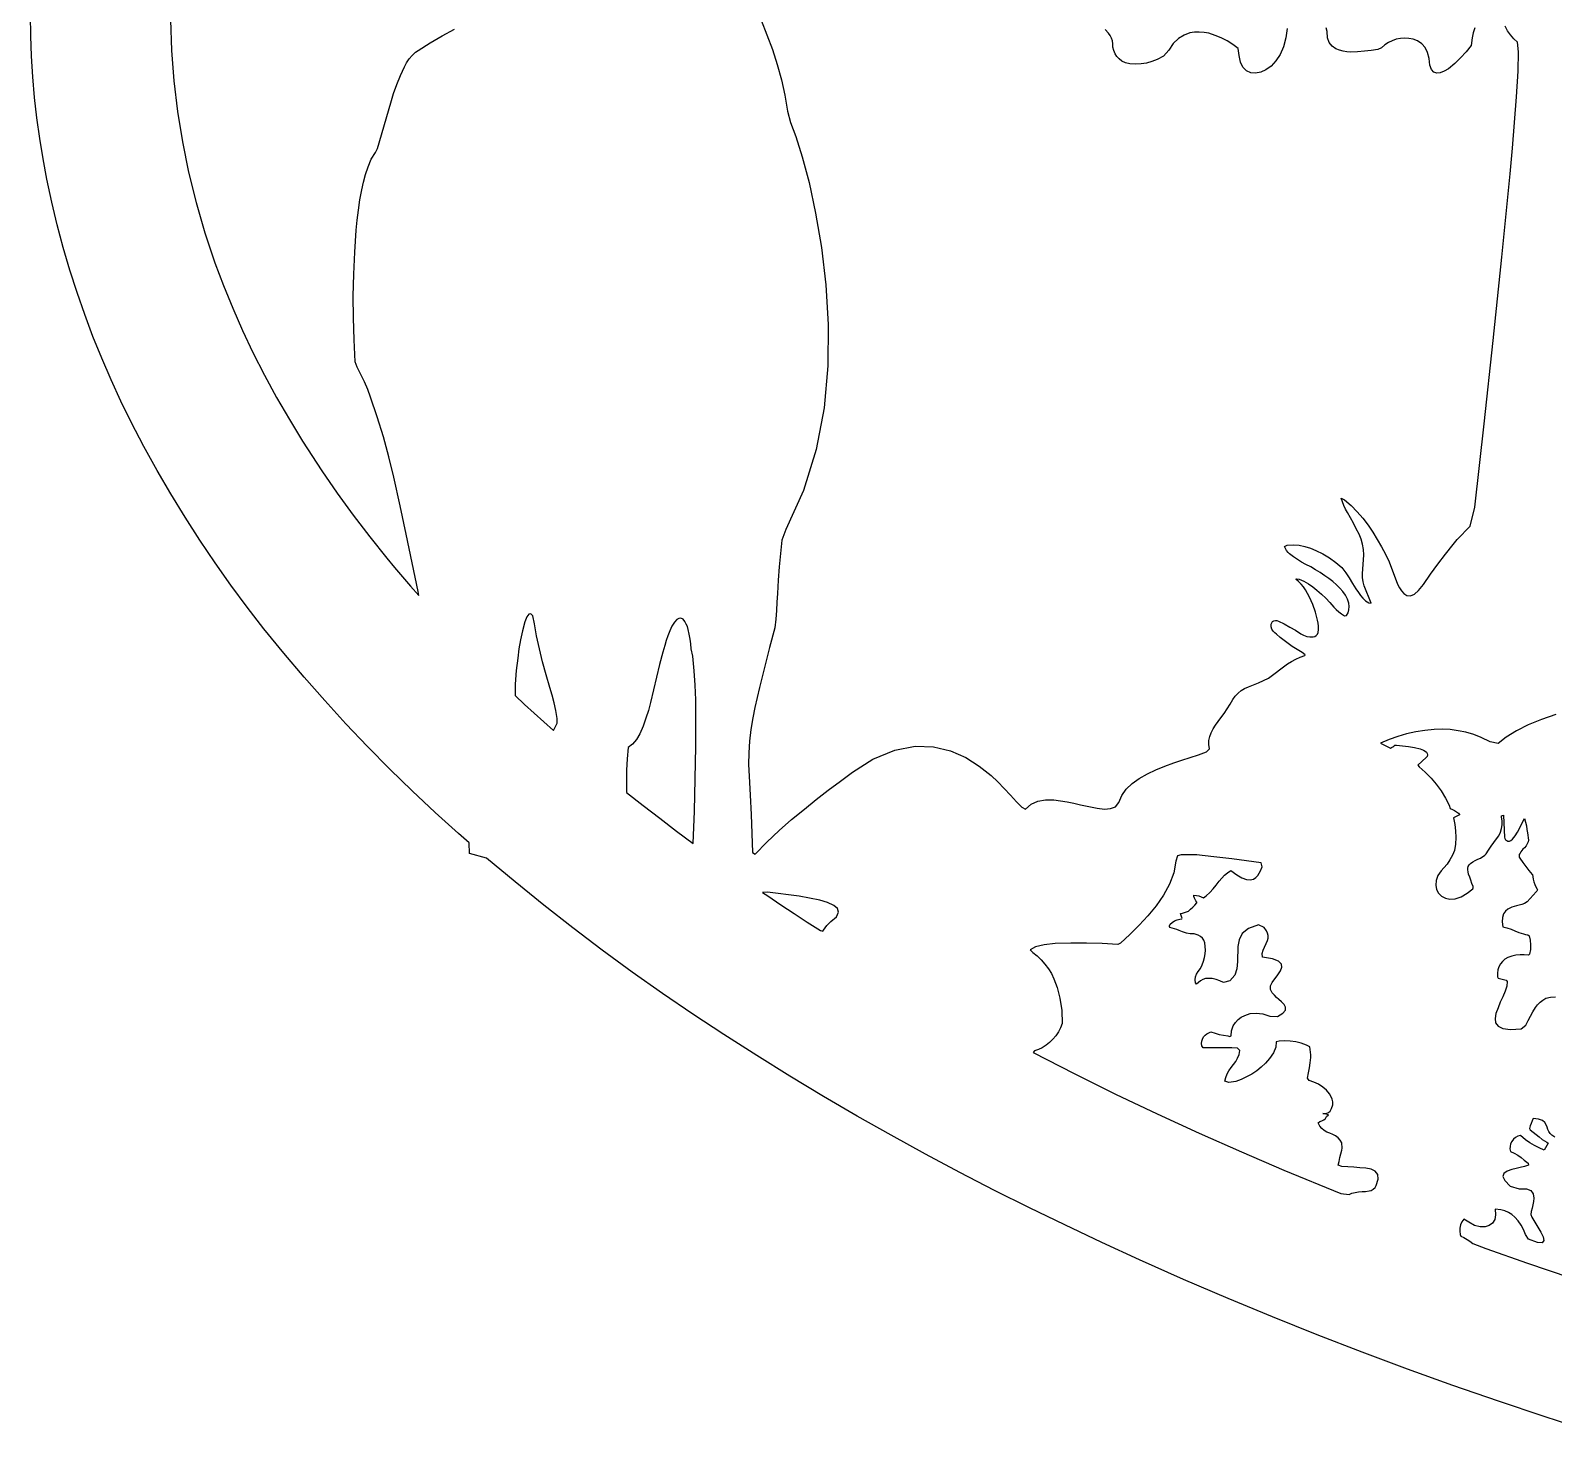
# Model space of a CAD drawing. Extents: x 0.2 to 24.2, y 0.3 to 12.3.
# Drawn here: x 0.24 to 5.67, y 1.21 to 6.21 of the extents above; entities that cross this region are included whole.
import ezdxf

# ---------------------------------------------------------------- set-up
doc = ezdxf.new("R2010")
doc.units = 0
doc.linetypes.add('0', pattern=[0])
doc.layers.add('1', color=7, linetype='0')

msp = doc.modelspace()

# ---------------------------------------------------------------- linework, layer by layer
at = {"layer": '1'}
for points in [[(5.791688, 1.210238), (5.637879, 1.260286), (5.474793, 1.314974), (5.312196, 1.37137), (5.150331, 1.42972), (4.988954, 1.490023), (4.828553, 1.552034), (4.668885, 1.615999), (4.50995, 1.681917), (4.351747, 1.749544), (4.194276, 1.819124), (4.059754, 1.881136), (3.927186, 1.94388), (3.801698, 2.004671), (3.676942, 2.067171), (3.553163, 2.131136), (3.430116, 2.196566), (3.308045, 2.263948), (3.186707, 2.332552), (3.066346, 2.402864), (2.946717, 2.474886), (2.828309, 2.548128), (2.710633, 2.623079), (2.600526, 2.695833), (2.491639, 2.770052), (2.383729, 2.846468), (2.277284, 2.924349), (2.172059, 3.003939), (2.068299, 3.085238), (1.96576, 3.168245), (1.864442, 3.252962), (1.803895, 3.269075), (1.801698, 3.307161), (1.7641, 3.340853), (1.680848, 3.416048), (1.599061, 3.492708), (1.518739, 3.571077), (1.439881, 3.650911), (1.362489, 3.73221), (1.286805, 3.814974), (1.212831, 3.899202), (1.140321, 3.984896), (1.06952, 4.07181), (1.009706, 4.148714), (0.9516, 4.227083), (0.895448, 4.306673), (0.84076, 4.387484), (0.78827, 4.469515), (0.737489, 4.552523), (0.688416, 4.636751), (0.641541, 4.7222), (0.596375, 4.808626), (0.55951, 4.883821), (0.524354, 4.959993), (0.491151, 5.036654), (0.459657, 5.114534), (0.43036, 5.192904), (0.403016, 5.272005), (0.377381, 5.351839), (0.353944, 5.432161), (0.332215, 5.513216), (0.312684, 5.594515), (0.295106, 5.676546), (0.281678, 5.748812), (0.269959, 5.821566), (0.25995, 5.894564), (0.251649, 5.967562), (0.245301, 6.041048), (0.240663, 6.114534), (0.237733, 6.188021), (0.236756, 6.261751)], [(0.737, 6.244905), (0.740418, 6.13553), (0.748475, 6.0264), (0.761415, 5.917757), (0.778993, 5.809114), (0.800965, 5.70096), (0.827821, 5.592806), (0.859071, 5.484896), (0.895204, 5.377474), (0.925721, 5.296175), (0.95868, 5.215609), (0.993592, 5.136019), (1.030702, 5.057405), (1.071961, 4.976595), (1.115174, 4.896761), (1.160584, 4.817904), (1.207948, 4.740511), (1.276307, 4.63553), (1.331483, 4.555696), (1.388612, 4.477083), (1.44745, 4.399935), (1.507997, 4.324007), (1.536073, 4.290071), (1.564393, 4.256624), (1.592957, 4.223177), (1.62201, 4.189974), (1.620057, 4.204134), (1.599305, 4.306429), (1.577821, 4.408724), (1.555848, 4.510775), (1.533143, 4.612825), (1.515809, 4.685091), (1.496034, 4.756868), (1.474305, 4.827913), (1.450624, 4.898226), (1.440125, 4.92557), (1.428651, 4.952425), (1.4162, 4.978792), (1.402772, 5.004671), (1.395448, 5.024446), (1.391297, 5.102571), (1.3891, 5.180941), (1.388856, 5.259066), (1.390565, 5.337435), (1.393739, 5.41556), (1.39911, 5.493685), (1.402528, 5.529818), (1.406922, 5.56595), (1.412293, 5.601839), (1.418641, 5.637728), (1.424745, 5.66556), (1.432557, 5.693148), (1.44159, 5.720247), (1.452332, 5.746859), (1.467469, 5.771029), (1.474793, 5.785921), (1.522401, 5.949007), (1.532655, 5.981722), (1.544129, 6.014193), (1.557069, 6.045931), (1.571229, 6.077181), (1.579041, 6.091585), (1.588319, 6.105013), (1.598573, 6.117464), (1.610291, 6.128939), (1.62079, 6.135286), (1.662782, 6.162142), (1.705995, 6.187532), (1.750184, 6.21097)], [(2.84369, 6.243441), (2.86493, 6.191195), (2.884217, 6.13846), (2.901307, 6.084749), (2.916444, 6.03055), (2.928651, 5.975618), (2.937928, 5.918489), (2.949159, 5.87845), (2.967713, 5.828402), (2.990418, 5.756136), (3.014832, 5.663851), (3.038514, 5.555208), (3.05951, 5.432405), (3.075379, 5.298861), (3.083436, 5.157015), (3.082215, 5.009798), (3.068543, 4.860384), (3.040223, 4.71097), (2.995301, 4.565218), (2.931581, 4.425325), (2.918397, 4.387484), (2.912538, 4.34012), (2.907899, 4.292757), (2.904481, 4.245394), (2.902284, 4.197786), (2.900575, 4.167025), (2.898377, 4.136263), (2.895936, 4.105501), (2.89325, 4.074739), (2.873963, 4.004183), (2.855653, 3.933138), (2.838075, 3.862093), (2.821473, 3.790804), (2.814149, 3.753695), (2.807069, 3.712435), (2.802186, 3.670687), (2.799745, 3.628939), (2.799256, 3.586946), (2.800965, 3.545198), (2.804627, 3.477327), (2.808045, 3.409212), (2.810731, 3.341341), (2.813172, 3.273226), (2.822694, 3.267611), (2.864442, 3.310091), (2.907899, 3.351107), (2.952577, 3.390413), (2.998719, 3.428255), (3.040956, 3.461946), (3.08368, 3.495394), (3.126649, 3.528109), (3.170106, 3.560335), (3.24286, 3.606234), (3.320985, 3.63846), (3.39325, 3.652376), (3.459413, 3.650423), (3.519715, 3.636019), (3.573915, 3.612093), (3.622254, 3.581575), (3.664491, 3.547396), (3.688416, 3.524935), (3.71161, 3.501741), (3.734071, 3.47806), (3.755799, 3.453402), (3.77411, 3.434603), (3.786805, 3.427279), (3.807069, 3.445589), (3.831239, 3.456331), (3.858827, 3.461214), (3.888612, 3.46097), (3.912538, 3.45804), (3.936463, 3.454134), (3.960145, 3.449251), (3.983582, 3.443392), (4.042909, 3.430941), (4.068788, 3.428255), (4.091249, 3.42972), (4.109071, 3.435823), (4.120545, 3.451693), (4.130555, 3.476351), (4.146424, 3.498812), (4.16742, 3.518831), (4.192567, 3.536898), (4.222352, 3.553499), (4.25287, 3.568148), (4.284364, 3.581331), (4.316346, 3.592562), (4.345643, 3.602327), (4.37494, 3.612093), (4.404237, 3.622103), (4.433534, 3.632113), (4.443543, 3.643587), (4.441346, 3.657991), (4.441834, 3.672396), (4.444764, 3.686556), (4.449891, 3.699984), (4.457459, 3.714144), (4.46576, 3.727816), (4.474793, 3.740999), (4.484559, 3.753695), (4.496278, 3.76932), (4.507508, 3.785677), (4.518006, 3.802034), (4.527772, 3.819124), (4.535829, 3.831087), (4.545838, 3.841585), (4.557069, 3.850863), (4.569276, 3.858187), (4.582704, 3.863802), (4.601014, 3.870882), (4.618836, 3.878695), (4.636659, 3.886995), (4.653993, 3.895784), (4.721864, 3.946077), (4.736756, 3.954866), (4.752137, 3.962923), (4.768006, 3.970003), (4.784364, 3.976351), (4.785829, 3.978548), (4.774354, 3.986361), (4.762635, 3.993929), (4.750672, 4.001253), (4.738709, 4.008333), (4.724549, 4.019075), (4.710389, 4.029818), (4.696473, 4.040804), (4.682801, 4.052034), (4.676698, 4.057405), (4.671327, 4.063509), (4.666932, 4.070589), (4.663514, 4.077913), (4.663514, 4.08304), (4.664491, 4.088167), (4.6662, 4.09305), (4.668641, 4.097689), (4.673524, 4.10013), (4.679139, 4.101351), (4.684754, 4.100863), (4.689881, 4.098909), (4.710389, 4.088655), (4.730409, 4.077669), (4.750428, 4.06595), (4.769715, 4.053743), (4.779725, 4.048128), (4.790711, 4.044222), (4.802186, 4.042269), (4.813661, 4.042513), (4.819764, 4.044222), (4.824891, 4.04764), (4.829041, 4.052279), (4.831483, 4.058138), (4.833192, 4.069368), (4.833436, 4.080599), (4.832215, 4.091829), (4.82953, 4.102816), (4.821961, 4.130892), (4.81244, 4.158236), (4.800721, 4.184847), (4.786805, 4.210238), (4.779237, 4.22098), (4.770936, 4.230989), (4.761415, 4.240267), (4.751405, 4.248568), (4.754579, 4.250277), (4.763612, 4.248568), (4.780946, 4.241243), (4.797303, 4.23221), (4.812684, 4.221712), (4.826844, 4.209505), (4.843202, 4.195589), (4.858827, 4.180941), (4.873475, 4.165316), (4.887391, 4.148958), (4.895936, 4.139925), (4.905213, 4.131624), (4.915467, 4.1243), (4.926209, 4.117952), (4.93329, 4.118685), (4.938416, 4.128939), (4.941346, 4.139681), (4.942323, 4.151155), (4.941102, 4.162386), (4.935975, 4.177523), (4.928895, 4.191683), (4.919862, 4.204622), (4.90912, 4.216341), (4.896668, 4.228548), (4.883485, 4.240023), (4.869813, 4.250765), (4.855409, 4.26053), (4.839051, 4.271761), (4.822206, 4.282259), (4.805116, 4.292025), (4.787293, 4.300814), (4.772157, 4.309114), (4.757508, 4.318148), (4.743348, 4.327913), (4.72992, 4.338655), (4.724061, 4.344271), (4.719178, 4.350618), (4.715028, 4.357454), (4.712098, 4.365023), (4.721375, 4.370394), (4.742372, 4.371126), (4.763368, 4.369417), (4.78412, 4.365511), (4.804383, 4.359407), (4.82367, 4.351107), (4.848573, 4.338655), (4.872499, 4.324251), (4.895204, 4.307894), (4.916444, 4.289827), (4.929872, 4.271517), (4.942567, 4.252718), (4.954774, 4.233431), (4.966493, 4.2139), (4.97577, 4.200716), (4.983094, 4.189974), (4.991639, 4.180208), (5.001161, 4.171663), (5.011903, 4.164339), (5.020448, 4.16263), (4.996278, 4.224642), (4.992372, 4.23929), (4.990174, 4.254183), (4.989442, 4.269075), (4.990663, 4.284212), (4.994081, 4.335726), (4.99286, 4.354525), (4.989686, 4.373323), (4.984559, 4.39139), (4.977479, 4.408968), (4.967713, 4.428743), (4.957704, 4.44803), (4.947206, 4.467318), (4.936219, 4.486361), (4.929383, 4.498812), (4.923524, 4.511507), (4.918153, 4.524691), (4.913514, 4.538118), (4.925721, 4.531282), (4.948915, 4.511019), (4.970887, 4.48929), (4.991151, 4.466341), (5.009706, 4.441683), (5.026795, 4.416048), (5.042665, 4.390413), (5.057557, 4.364046), (5.071961, 4.337435), (5.085389, 4.310579), (5.111512, 4.240267), (5.116395, 4.228548), (5.122499, 4.217318), (5.129579, 4.20682), (5.137635, 4.197054), (5.148622, 4.190218), (5.160829, 4.188997), (5.174989, 4.194613), (5.190125, 4.20804), (5.206971, 4.229036), (5.232362, 4.265902), (5.258729, 4.302034), (5.285584, 4.337679), (5.313416, 4.372835), (5.328065, 4.389681), (5.342957, 4.406038), (5.358338, 4.422152), (5.373963, 4.438021), (5.390565, 4.505648), (5.424256, 4.802767), (5.456727, 5.10013), (5.487489, 5.397738), (5.51703, 5.695345), (5.525331, 5.786898), (5.532655, 5.87845), (5.539247, 5.970003), (5.545106, 6.0618), (5.546327, 6.130648), (5.542909, 6.165071), (5.529481, 6.177034), (5.517518, 6.190706), (5.507264, 6.205599), (5.498963, 6.221712)], [(4.721375, 6.213655), (4.716737, 6.180696), (4.708192, 6.148714), (4.695985, 6.121126), (4.680848, 6.098177), (4.663758, 6.079866), (4.645448, 6.066439), (4.626649, 6.057894), (4.608094, 6.054232), (4.591004, 6.055941), (4.575868, 6.063021), (4.563416, 6.075472), (4.554383, 6.093538), (4.550233, 6.116976), (4.546815, 6.142855), (4.527528, 6.156771), (4.50702, 6.169222), (4.48578, 6.179964), (4.463807, 6.189241), (4.441102, 6.196566), (4.4245, 6.199739), (4.407411, 6.20096), (4.390565, 6.200472), (4.373719, 6.19803), (4.352967, 6.190462), (4.332948, 6.178011), (4.314637, 6.159945), (4.298524, 6.136263), (4.280213, 6.114534), (4.25702, 6.103548), (4.238465, 6.09598), (4.219178, 6.090364), (4.199647, 6.087191), (4.179627, 6.086214), (4.159608, 6.087435), (4.144715, 6.091585), (4.131288, 6.097689), (4.121522, 6.105013), (4.113221, 6.113802), (4.106874, 6.123812), (4.101991, 6.135042), (4.099549, 6.147005), (4.099061, 6.158968), (4.097596, 6.169222), (4.094422, 6.179232), (4.089784, 6.188753), (4.083924, 6.197298), (4.071717, 6.209749)], [(5.390321, 6.216341), (5.38495, 6.198519), (5.381288, 6.180208), (5.377137, 6.153109), (5.359315, 6.130159), (5.340028, 6.108675), (5.319032, 6.088411), (5.296571, 6.070101), (5.281678, 6.061068), (5.267518, 6.055208), (5.254823, 6.053743), (5.244325, 6.057405), (5.235536, 6.066927), (5.230165, 6.083284), (5.227479, 6.106478), (5.222108, 6.128206), (5.213075, 6.145784), (5.201112, 6.159212), (5.186463, 6.169222), (5.170106, 6.17557), (5.155213, 6.178255), (5.140077, 6.178988), (5.125184, 6.178011), (5.110291, 6.175081), (5.095887, 6.170198), (5.082215, 6.163851), (5.06952, 6.155794), (5.058045, 6.145052), (5.045106, 6.13846), (5.020936, 6.135042), (4.996522, 6.132357), (4.972108, 6.130648), (4.947694, 6.129671), (4.934022, 6.130648), (4.920594, 6.132845), (4.907411, 6.136507), (4.894715, 6.14139), (4.881532, 6.150911), (4.871522, 6.164095), (4.865174, 6.180941), (4.863709, 6.202425), (4.86078, 6.216341)], [(5.679627, 3.765657), (5.628846, 3.747347), (5.581483, 3.728304), (5.539002, 3.707308), (5.50287, 3.685091), (5.473817, 3.661654), (5.445497, 3.667757), (5.413514, 3.68387), (5.386659, 3.69388), (5.359071, 3.701937), (5.330995, 3.707796), (5.30243, 3.711458), (5.273866, 3.712679), (5.245057, 3.711946), (5.212098, 3.708529), (5.179627, 3.703157), (5.147401, 3.696077), (5.115663, 3.6868), (5.084657, 3.675814), (5.054139, 3.662874), (5.090028, 3.64554), (5.093934, 3.647982), (5.09784, 3.650423), (5.101747, 3.653109), (5.105409, 3.656038), (5.111756, 3.656282), (5.132997, 3.654085), (5.153993, 3.651155), (5.174989, 3.647249), (5.195741, 3.642611), (5.2016, 3.640657), (5.207459, 3.637972), (5.213075, 3.635042), (5.218202, 3.63138), (5.220887, 3.626741), (5.22162, 3.62137), (5.220155, 3.616243), (5.216493, 3.612337), (5.186952, 3.584749), (5.191834, 3.578646), (5.213807, 3.559359), (5.234315, 3.538607), (5.253114, 3.51639), (5.270204, 3.492708), (5.285584, 3.467562), (5.298768, 3.441683), (5.303163, 3.430208), (5.310975, 3.427034), (5.318299, 3.423128), (5.325624, 3.418734), (5.332215, 3.413607), (5.335633, 3.408968), (5.335633, 3.407259), (5.314149, 3.396517), (5.319276, 3.373568), (5.322206, 3.35013), (5.322938, 3.326693), (5.321717, 3.303011), (5.318055, 3.279818), (5.310487, 3.263216), (5.301698, 3.247103), (5.291688, 3.231966), (5.280213, 3.217806), (5.270448, 3.207552), (5.258973, 3.190462), (5.252625, 3.173128), (5.251161, 3.156527), (5.254334, 3.141146), (5.26117, 3.127962), (5.271668, 3.11722), (5.285584, 3.109896), (5.301942, 3.106722), (5.320741, 3.108187), (5.341493, 3.115023), (5.363709, 3.127718), (5.383241, 3.143831), (5.384461, 3.147005), (5.384217, 3.151644), (5.380555, 3.162874), (5.376649, 3.174105), (5.372743, 3.185091), (5.368592, 3.196321), (5.366639, 3.204622), (5.365174, 3.21097), (5.365418, 3.217562), (5.367127, 3.223665), (5.370545, 3.22928), (5.375184, 3.233919), (5.383485, 3.239534), (5.392274, 3.244661), (5.401307, 3.2493), (5.410584, 3.25345), (5.4162, 3.25638), (5.421327, 3.260042), (5.426209, 3.263704), (5.430848, 3.268099), (5.439637, 3.281771), (5.448915, 3.295198), (5.458436, 3.308382), (5.468202, 3.321321), (5.476014, 3.332796), (5.481874, 3.345247), (5.486024, 3.358431), (5.487977, 3.372103), (5.488221, 3.385775), (5.486024, 3.399446), (5.48578, 3.403597), (5.493104, 3.405794), (5.493592, 3.404573), (5.496278, 3.327913), (5.497743, 3.32303), (5.500428, 3.31888), (5.504334, 3.315462), (5.508729, 3.313021), (5.513856, 3.313265), (5.519227, 3.316195), (5.525086, 3.321077), (5.534364, 3.33304), (5.542665, 3.345491), (5.550233, 3.358675), (5.556581, 3.372347), (5.568543, 3.394075), (5.571961, 3.38138), (5.574891, 3.368685), (5.576844, 3.355745), (5.578309, 3.342806), (5.582459, 3.316927), (5.581483, 3.311068), (5.577821, 3.303499), (5.573426, 3.296663), (5.568299, 3.290316), (5.56244, 3.284456), (5.558534, 3.280062), (5.554872, 3.275667), (5.551942, 3.27054), (5.549256, 3.265413), (5.548768, 3.261019), (5.5495, 3.256868), (5.551698, 3.252474), (5.561463, 3.237337), (5.572206, 3.222689), (5.583436, 3.208529), (5.595399, 3.194857), (5.596375, 3.194613), (5.599305, 3.177767), (5.601502, 3.168489), (5.604676, 3.159456), (5.608827, 3.150911), (5.613709, 3.142611), (5.613954, 3.139925), (5.613465, 3.137239), (5.612, 3.134798), (5.610047, 3.133089), (5.577088, 3.096468), (5.568055, 3.091585), (5.558778, 3.087679), (5.549012, 3.084749), (5.539002, 3.082552), (5.530946, 3.080355), (5.523133, 3.077425), (5.515321, 3.074251), (5.507997, 3.070345), (5.499696, 3.063509), (5.493592, 3.053743), (5.489442, 3.041536), (5.488221, 3.025667), (5.490663, 3.007845), (5.505311, 3.004183), (5.519959, 2.999544), (5.533875, 2.993929), (5.547791, 2.987581), (5.555604, 2.984896), (5.563905, 2.982698), (5.571961, 2.980989), (5.580262, 2.979769), (5.584657, 2.976107), (5.588075, 2.959749), (5.58954, 2.943148), (5.588807, 2.926546), (5.586122, 2.910189), (5.581727, 2.906527), (5.566834, 2.908236), (5.551942, 2.908236), (5.537049, 2.906527), (5.522401, 2.903109), (5.508241, 2.898226), (5.498231, 2.892366), (5.489442, 2.884554), (5.482362, 2.875521), (5.476747, 2.865267), (5.473329, 2.85428), (5.471131, 2.842073), (5.47162, 2.829378), (5.473817, 2.824739), (5.503114, 2.816927), (5.505555, 2.813265), (5.504334, 2.796663), (5.498963, 2.778109), (5.490174, 2.758333), (5.481629, 2.738558), (5.473573, 2.718538), (5.466004, 2.698275), (5.463075, 2.680696), (5.465028, 2.66556), (5.473573, 2.653353), (5.490663, 2.645296), (5.517762, 2.641878), (5.555848, 2.644075), (5.572694, 2.657259), (5.580506, 2.673372), (5.588807, 2.689486), (5.597596, 2.704866), (5.607118, 2.720247), (5.614686, 2.730013), (5.623475, 2.738802), (5.633241, 2.74637), (5.643983, 2.752718), (5.66034, 2.757113), (5.679139, 2.757845)], [(5.675721, 2.257113), (5.665223, 2.263948), (5.659364, 2.270052), (5.654481, 2.276888), (5.651063, 2.2847), (5.648866, 2.292757), (5.645692, 2.30179), (5.640809, 2.310091), (5.632264, 2.316927), (5.61786, 2.321566), (5.599061, 2.323763), (5.594911, 2.315218), (5.591249, 2.306429), (5.588563, 2.297396), (5.586366, 2.288118), (5.588563, 2.28348), (5.599305, 2.275179), (5.610047, 2.266634), (5.620301, 2.258089), (5.630555, 2.249056), (5.647645, 2.239046), (5.65204, 2.235628), (5.637879, 2.210726), (5.62079, 2.218782), (5.603944, 2.227571), (5.587342, 2.237093), (5.571229, 2.247103), (5.553163, 2.262728), (5.543885, 2.260286), (5.535584, 2.255892), (5.52826, 2.249788), (5.522401, 2.24222), (5.51825, 2.233431), (5.516297, 2.224154), (5.516053, 2.215364), (5.517762, 2.206087), (5.53119, 2.200472), (5.543885, 2.193392), (5.555604, 2.185091), (5.56659, 2.17557), (5.581239, 2.164095), (5.582704, 2.157747), (5.567811, 2.153109), (5.552918, 2.148958), (5.538026, 2.145052), (5.522889, 2.141634), (5.506043, 2.13553), (5.494325, 2.127718), (5.490907, 2.116976), (5.497743, 2.102083), (5.516786, 2.082796), (5.549256, 2.07303), (5.575135, 2.073275), (5.59076, 2.066683), (5.598817, 2.054964), (5.601014, 2.039827), (5.600038, 2.02762), (5.598084, 2.015657), (5.595399, 2.003695), (5.591981, 1.991976), (5.590516, 1.981478), (5.594422, 1.971224), (5.626649, 1.918245), (5.634706, 1.9014), (5.637147, 1.887972), (5.631288, 1.880648), (5.613954, 1.881868), (5.582459, 1.893587), (5.571717, 1.910433), (5.564881, 1.927279), (5.556336, 1.943148), (5.545838, 1.95804), (5.533875, 1.971712), (5.522889, 1.980745), (5.510682, 1.988314), (5.497499, 1.994173), (5.483827, 1.998323), (5.463319, 2.000032), (5.465028, 1.980257), (5.46161, 1.963655), (5.453797, 1.950716), (5.442079, 1.941683), (5.427186, 1.937044), (5.409608, 1.937288), (5.389832, 1.942415), (5.369325, 1.953402), (5.351502, 1.964144), (5.344911, 1.954622), (5.340028, 1.944124), (5.337342, 1.932894), (5.33661, 1.921175), (5.338075, 1.9097), (5.34076, 1.904329), (5.351991, 1.898714), (5.362977, 1.892366), (5.373231, 1.88553), (5.383241, 1.877718), (5.429383, 1.86014), (5.579041, 1.807161), (5.729432, 1.755892)]]:
    msp.add_lwpolyline(points, dxfattribs=at)
for points in [[(2.116639, 3.734896), (2.116395, 3.751741), (2.111756, 3.779573), (2.105897, 3.807161), (2.098817, 3.834505), (2.090516, 3.861361), (2.076844, 3.907015), (2.064393, 3.953157), (2.052918, 3.999544), (2.042665, 4.046175), (2.035829, 4.088655), (2.029481, 4.117708), (2.022401, 4.124544), (2.015321, 4.123079), (2.007997, 4.113558), (2.000916, 4.096712), (1.992372, 4.06473), (1.985536, 4.032503), (1.97992, 3.999788), (1.97577, 3.967073), (1.970399, 3.92264), (1.966004, 3.874056), (1.966249, 3.83304), (1.99994, 3.801546), (2.03412, 3.770296), (2.068299, 3.739046), (2.102723, 3.708284)], [(2.611512, 3.766634), (2.61078, 3.818392), (2.608582, 3.87015), (2.60492, 3.921907), (2.599793, 3.973421), (2.594422, 4.000032), (2.592957, 4.017611), (2.590516, 4.034945), (2.587586, 4.052279), (2.58368, 4.069368), (2.58075, 4.079134), (2.576844, 4.088411), (2.571473, 4.0972), (2.56537, 4.105257), (2.558045, 4.109163), (2.550477, 4.108675), (2.542665, 4.104036), (2.534364, 4.094759), (2.525819, 4.081331), (2.518006, 4.064486), (2.51117, 4.046907), (2.505555, 4.029329), (2.500672, 4.011263), (2.49286, 3.988314), (2.481385, 3.943636), (2.470155, 3.898714), (2.459657, 3.853792), (2.449403, 3.808626), (2.441834, 3.780062), (2.432801, 3.751986), (2.422547, 3.724154), (2.411073, 3.697054), (2.398866, 3.676302), (2.385194, 3.659212), (2.369813, 3.647249), (2.366151, 3.607454), (2.364198, 3.567415), (2.363221, 3.52762), (2.363954, 3.487581), (2.422791, 3.44095), (2.482118, 3.395052), (2.541688, 3.349642), (2.601991, 3.304964), (2.606141, 3.420443), (2.609071, 3.535677), (2.611024, 3.651155)], [(4.915711, 2.15262), (4.903016, 2.157259), (4.90619, 2.170687), (4.909364, 2.184114), (4.912782, 2.197542), (4.9162, 2.21097), (4.916932, 2.217562), (4.917176, 2.224154), (4.916688, 2.230745), (4.915711, 2.237337), (4.909852, 2.246859), (4.902528, 2.255159), (4.893495, 2.261751), (4.883485, 2.266634), (4.872987, 2.271273), (4.862733, 2.275179), (4.852967, 2.280794), (4.844422, 2.28763), (4.837098, 2.295931), (4.831971, 2.308138), (4.837586, 2.313265), (4.844911, 2.314974), (4.851747, 2.31888), (4.857362, 2.324007), (4.861268, 2.330599), (4.868348, 2.336946), (4.848329, 2.341097), (4.855409, 2.341341), (4.862245, 2.34305), (4.868592, 2.345736), (4.874452, 2.349642), (4.879823, 2.359163), (4.883485, 2.372347), (4.883485, 2.382845), (4.881288, 2.393099), (4.877381, 2.403109), (4.871766, 2.411898), (4.861756, 2.424349), (4.848084, 2.436068), (4.832704, 2.446077), (4.81659, 2.45389), (4.799256, 2.459505), (4.793153, 2.468294), (4.797303, 2.486361), (4.800721, 2.504427), (4.803407, 2.522738), (4.80536, 2.541048), (4.80536, 2.550814), (4.804872, 2.560335), (4.803407, 2.569857), (4.801454, 2.579378), (4.789979, 2.585726), (4.771424, 2.592562), (4.752137, 2.597445), (4.732362, 2.600374), (4.712586, 2.601351), (4.692811, 2.60013), (4.682069, 2.5972), (4.681092, 2.578646), (4.672791, 2.558382), (4.658143, 2.537386), (4.643983, 2.521761), (4.628602, 2.507357), (4.612245, 2.494173), (4.594911, 2.48221), (4.576356, 2.471956), (4.557313, 2.463167), (4.537538, 2.455843), (4.513368, 2.451937), (4.498231, 2.457308), (4.501893, 2.470247), (4.50702, 2.482698), (4.513368, 2.494417), (4.521424, 2.505404), (4.529969, 2.516146), (4.537538, 2.52762), (4.543885, 2.539583), (4.549256, 2.552279), (4.552186, 2.566195), (4.544374, 2.574495), (4.52411, 2.575716), (4.50409, 2.576448), (4.483827, 2.576204), (4.463563, 2.575472), (4.421815, 2.575472), (4.416932, 2.58304), (4.415711, 2.591341), (4.4162, 2.599398), (4.418641, 2.607454), (4.422547, 2.614779), (4.428163, 2.620638), (4.43451, 2.625521), (4.441346, 2.629915), (4.44867, 2.633577), (4.463563, 2.62845), (4.4787, 2.624056), (4.493836, 2.620882), (4.509461, 2.618441), (4.516053, 2.616488), (4.520936, 2.618929), (4.522645, 2.636995), (4.528749, 2.654085), (4.536317, 2.666048), (4.545838, 2.676546), (4.557069, 2.685091), (4.56952, 2.691927), (4.589051, 2.69803), (4.61078, 2.700228), (4.634461, 2.697054), (4.659364, 2.688753), (4.686219, 2.687777), (4.705506, 2.699739), (4.71454, 2.710726), (4.715272, 2.721224), (4.709901, 2.730989), (4.700624, 2.740755), (4.691834, 2.748079), (4.683534, 2.755892), (4.675477, 2.763948), (4.667665, 2.772493), (4.661561, 2.784456), (4.661805, 2.796907), (4.667909, 2.809603), (4.687928, 2.836702), (4.696961, 2.850374), (4.702088, 2.863314), (4.700379, 2.874788), (4.69037, 2.885286), (4.668641, 2.893343), (4.633241, 2.899446), (4.631776, 2.912142), (4.635682, 2.924837), (4.650819, 2.959261), (4.652772, 2.967806), (4.653016, 2.976839), (4.651307, 2.985628), (4.647889, 2.993685), (4.638612, 3.005892), (4.619081, 3.015169), (4.583192, 3.00223), (4.560975, 2.984163), (4.549256, 2.961946), (4.544618, 2.937044), (4.544129, 2.884066), (4.541688, 2.858431), (4.53412, 2.834993), (4.51703, 2.815218), (4.494081, 2.80887), (4.481385, 2.815218), (4.467713, 2.820101), (4.453797, 2.82303), (4.439393, 2.824007), (4.429872, 2.82303), (4.420594, 2.820101), (4.412049, 2.815706), (4.404481, 2.809603), (4.397401, 2.802767), (4.393495, 2.80765), (4.392762, 2.818392), (4.394227, 2.829134), (4.397889, 2.839388), (4.403993, 2.848421), (4.411805, 2.859652), (4.418153, 2.871859), (4.422791, 2.884798), (4.425721, 2.898226), (4.428407, 2.911165), (4.429383, 2.924593), (4.428895, 2.937777), (4.426942, 2.95096), (4.423768, 2.959749), (4.418641, 2.967318), (4.411805, 2.973665), (4.403749, 2.978304), (4.388856, 2.982698), (4.37494, 2.983431), (4.361268, 2.985628), (4.34784, 2.989534), (4.335145, 2.99515), (4.327088, 2.998323), (4.319032, 3.001009), (4.310731, 3.00345), (4.30243, 3.005648), (4.301698, 3.008577), (4.301698, 3.011507), (4.302186, 3.014437), (4.303163, 3.017122), (4.310731, 3.023714), (4.31952, 3.028841), (4.328797, 3.032747), (4.338563, 3.035189), (4.345643, 3.036654), (4.34662, 3.038607), (4.345643, 3.04056), (4.340272, 3.055941), (4.347596, 3.057161), (4.35492, 3.05887), (4.362, 3.061068), (4.369081, 3.063509), (4.376649, 3.070589), (4.384217, 3.078157), (4.391297, 3.085726), (4.398377, 3.093538), (4.398377, 3.09598), (4.395448, 3.100618), (4.392762, 3.105501), (4.390565, 3.110628), (4.388612, 3.115755), (4.388612, 3.12137), (4.397401, 3.119905), (4.405946, 3.117952), (4.414491, 3.115267), (4.422547, 3.111849), (4.432557, 3.118196), (4.445008, 3.130159), (4.456971, 3.143099), (4.468202, 3.156527), (4.478456, 3.170443), (4.487733, 3.181429), (4.497743, 3.191683), (4.508729, 3.20096), (4.520448, 3.209261), (4.5412, 3.193636), (4.559754, 3.182161), (4.575624, 3.176302), (4.589295, 3.175325), (4.60077, 3.178499), (4.608827, 3.18387), (4.615907, 3.19095), (4.621522, 3.199007), (4.625672, 3.207796), (4.631532, 3.221956), (4.628114, 3.235628), (4.575624, 3.243196), (4.523133, 3.250277), (4.470643, 3.256868), (4.417909, 3.262728), (4.39911, 3.264437), (4.380311, 3.265169), (4.361512, 3.265169), (4.342713, 3.264437), (4.32953, 3.261263), (4.323915, 3.24222), (4.316346, 3.200472), (4.300965, 3.1597), (4.279481, 3.120394), (4.253846, 3.083284), (4.224305, 3.04764), (4.193055, 3.01346), (4.160096, 2.980745), (4.125916, 2.949495), (4.116883, 2.944368), (4.061219, 2.947786), (4.005311, 2.949495), (3.949403, 2.949739), (3.893495, 2.94803), (3.8537, 2.94388), (3.822938, 2.936556), (3.803895, 2.926058), (3.813172, 2.916536), (3.829041, 2.903841), (3.84369, 2.889681), (3.856874, 2.874544), (3.869081, 2.858187), (3.879579, 2.840853), (3.888612, 2.822786), (3.900819, 2.790804), (3.91034, 2.753206), (3.916688, 2.709749), (3.918153, 2.662874), (3.912293, 2.647493), (3.904725, 2.633089), (3.895692, 2.619417), (3.885194, 2.606722), (3.873475, 2.595247), (3.86078, 2.584993), (3.846864, 2.576204), (3.833436, 2.569857), (3.819276, 2.56473), (3.814149, 2.559114), (3.960877, 2.484163), (4.108582, 2.411165), (4.257264, 2.340364), (4.406922, 2.271517), (4.557557, 2.204622), (4.709168, 2.139925), (4.912538, 2.056185), (4.942079, 2.052523), (4.9516, 2.05765), (4.963807, 2.059847), (4.976014, 2.0618), (4.988465, 2.062777), (5.000916, 2.063265), (5.013124, 2.065218), (5.02118, 2.067415), (5.028504, 2.07181), (5.034608, 2.077425), (5.039247, 2.084505), (5.046327, 2.10721), (5.044374, 2.123812), (5.03534, 2.135286), (5.020448, 2.142611), (5.001405, 2.146761), (4.97992, 2.148226), (4.958436, 2.149691), (4.937196, 2.151155)], [(2.904725, 3.126986), (2.866883, 3.131624), (2.848817, 3.130648), (2.867372, 3.118196), (2.914247, 3.086702), (2.961366, 3.055452), (3.008729, 3.024691), (3.056336, 2.994173), (3.064393, 2.992708), (3.066834, 2.996126), (3.072694, 3.004183), (3.079041, 3.011995), (3.085877, 3.01932), (3.093202, 3.0264), (3.113221, 3.043978), (3.120545, 3.059603), (3.116639, 3.072786), (3.103211, 3.084261), (3.081239, 3.094271), (3.053163, 3.102816), (3.016297, 3.110384), (2.979188, 3.116976), (2.942079, 3.122591)]]:
    msp.add_lwpolyline(points, close=True, dxfattribs=at)

doc.saveas('drawing.dxf')
